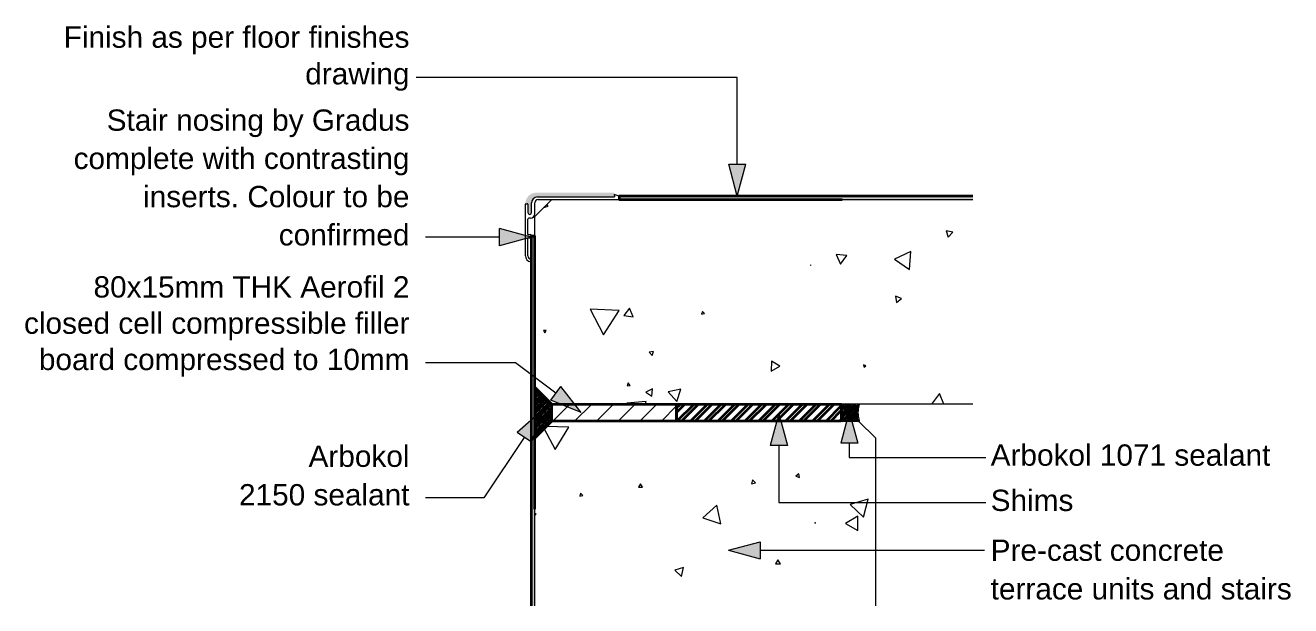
# Model space of a CAD drawing. Header units: millimetres. Extents: x -48147 to 1392261, y -496296 to 18123.
# Drawn here: x 1390541 to 1391284, y -496220 to -495880 of the extents above; entities that cross this region are included whole.
import ezdxf

# ---------------------------------------------------------------- set-up
doc = ezdxf.new("R2010")
doc.units = ezdxf.units.MM
doc.header["$MEASUREMENT"] = 0
doc.linetypes.add('Wipeout_Contour', pattern=[1000, 0, -1000])
for name, color, linetype, lineweight in [('0_Pen_No__2', 8, 'Continuous', 15), ('0_Pen_No__8', 7, 'Continuous', 35), ('2D Layer_Pen_No__1', 7, 'Continuous', 13), ('2D Layer_Pen_No__2', 8, 'Continuous', 15), ('2D Layer_Pen_No__3', 7, 'Continuous', 18), ('2D Layer_Pen_No__6', 7, 'Continuous', 35), ('2D Layer_Pen_No__8', 7, 'Continuous', 35), ('A-95-P_Text_1_2_Pen_No__7', 7, 'Continuous', 35), ('HATCHING_Pen_No__1', 7, 'Continuous', 13), ('HATCHING_Pen_No__2', 8, 'Continuous', 15), ('HATCHING_Pen_No__6', 7, 'Continuous', 35), ('HATCHING_Pen_No__8', 7, 'Continuous', 35), ('HATCHING_Pen_No__84', 8, 'Continuous', 20), ('HATCHING_Pen_No__9', 7, 'Continuous', 13)]:
    doc.layers.add(name, color=color, linetype=linetype, lineweight=lineweight)
doc.layers.add('2D Layer', color=7, linetype='Continuous')
doc.layers.add('HATCHING', color=7, linetype='Continuous')
doc.styles.add('GENERATED_STYLE_2', font='')
doc.styles.get('GENERATED_STYLE_2').set_extended_font_data('Arial')

# ---------------------------------------------------------------- blocks, each defined once
blk = doc.blocks.new('*X216', base_point=(1390961.74, -499704.78))
at = {"layer": 'HATCHING_Pen_No__9', "linetype": 'Continuous'}
for p, q in [((1390845.58, -496116.43), (1390852.09, -496128.53)), ((1390860.12, -496115.54), (1390846.86, -496115.15)), ((1390852.09, -496128.53), (1390860.12, -496115.54)), ((1390967.91, -496146.47), (1390967.29, -496148.81)), ((1390969.63, -496148.18), (1390967.91, -496146.47)), ((1390994.93, -496142.84), (1390993.28, -496144.33)), ((1390993.28, -496144.33), (1390995.4, -496145.01)), ((1390995.4, -496145.01), (1390994.93, -496142.84)), ((1390867, -496154.28), (1390866.56, -496156.01)), ((1390868.27, -496155.52), (1390867, -496154.28)), ((1390902.1, -496148.76), (1390900.96, -496150.74)), ((1390900.96, -496150.74), (1390903.25, -496150.74)), ((1390903.25, -496150.74), (1390902.1, -496148.76)), ((1390967.29, -496148.81), (1390969.63, -496148.18)), ((1390866.56, -496156.01), (1390868.27, -496155.52)), ((1390946.89, -496161.27), (1390938.63, -496168.78)), ((1390949.27, -496172.18), (1390946.89, -496161.27)), ((1391035.58, -496157.79), (1391025.16, -496160.79)), ((1391025.16, -496160.79), (1391032.97, -496168.31)), ((1391032.97, -496168.31), (1391035.58, -496157.79)), ((1390840.96, -496166.4), (1390840.08, -496166.22)), ((1390840.08, -496167.4), (1390840.96, -496166.4)), ((1390938.63, -496168.78), (1390949.27, -496172.18)), ((1391029.58, -496167.75), (1391022.3, -496171.97)), ((1391029.6, -496176.16), (1391029.58, -496167.75)), ((1391004.63, -496171.37), (1391004.4, -496171.78)), ((1391004.4, -496171.78), (1391004.87, -496171.78)), ((1391004.87, -496171.78), (1391004.63, -496171.37)), ((1391022.3, -496171.97), (1391029.6, -496176.16)), ((1390927.43, -496197.79), (1390922.17, -496199.45)), ((1390922.17, -496199.45), (1390926.24, -496203.17)), ((1390926.24, -496203.17), (1390927.43, -496197.79)), ((1390982.78, -496193.26), (1390981.41, -496195.74)), ((1390981.41, -496195.74), (1390984.25, -496195.69)), ((1390984.25, -496195.69), (1390982.78, -496193.26))]:
    blk.add_line(p, q, dxfattribs=at)
blk = doc.blocks.new('Fill_1_3', base_point=(1390961.74, -499704.78))
at = {"layer": 'HATCHING_Pen_No__9', "linetype": 'Continuous'}
blk.add_blockref('*X216', (1390961.74, -499704.78), dxfattribs=at)
blk = doc.blocks.new('*X218', base_point=(1390961.74, -499704.78))
at = {"layer": 'HATCHING_Pen_No__9', "linetype": 'Continuous'}
for p, q in [((1390845.38, -495986.63), (1390848, -495985.74)), ((1390848, -495985.74), (1390847.08, -495984.93)), ((1391081.48, -496000.28), (1391082.67, -496003.95)), ((1391085.25, -496001.09), (1391081.48, -496000.28)), ((1391082.67, -496003.95), (1391085.25, -496001.09)), ((1391016.9, -496014.2), (1391019.51, -496019.83)), ((1391023.08, -496014.76), (1391016.9, -496014.2)), ((1391060.76, -496012.37), (1391051.18, -496016.9)), ((1391059.9, -496022.93), (1391060.76, -496012.37)), ((1391002.04, -496020.3), (1391001.76, -496020.37)), ((1391001.76, -496020.37), (1391001.95, -496020.58)), ((1391001.95, -496020.58), (1391002.04, -496020.3)), ((1391019.51, -496019.83), (1391023.08, -496014.76)), ((1391051.18, -496016.9), (1391059.9, -496022.93)), ((1391055.23, -496040.05), (1391051.68, -496038.66)), ((1391051.68, -496038.66), (1391052.25, -496042.43)), ((1391052.25, -496042.43), (1391055.23, -496040.05)), ((1390872.64, -496046.31), (1390880.45, -496061.4)), ((1390889.62, -496047.09), (1390872.64, -496046.31)), ((1390880.45, -496061.4), (1390889.62, -496047.09)), ((1390895.69, -496045.72), (1390892.31, -496050.02)), ((1390892.31, -496050.02), (1390897.73, -496050.79)), ((1390897.73, -496050.79), (1390895.69, -496045.72)), ((1390938.5, -496047.58), (1390937.89, -496049.17)), ((1390937.89, -496049.17), (1390939.58, -496048.9)), ((1390939.58, -496048.9), (1390938.5, -496047.58)), ((1390845.18, -496058.76), (1390846.01, -496060.23)), ((1390846.87, -496058.77), (1390845.18, -496058.76)), ((1390846.01, -496060.23), (1390846.87, -496058.77)), ((1390909.75, -496071.12), (1390907.26, -496071.56)), ((1390907.26, -496071.56), (1390908.89, -496073.49)), ((1390908.89, -496073.49), (1390909.75, -496071.12)), ((1390978.88, -496076.82), (1390978.81, -496082.66)), ((1390978.81, -496082.66), (1390983.9, -496079.8)), ((1390983.9, -496079.8), (1390978.88, -496076.82)), ((1391034.3, -496079.46), (1391032.97, -496079.02)), ((1391032.97, -496079.02), (1391033.26, -496080.39)), ((1391033.26, -496080.39), (1391034.3, -496079.46)), ((1390894.98, -496089.55), (1390894.28, -496091.2)), ((1390894.28, -496091.2), (1390896.06, -496090.98)), ((1390896.06, -496090.98), (1390894.98, -496089.55)), ((1390909.14, -496093.03), (1390905.29, -496094.91)), ((1390905.29, -496094.91), (1390908.85, -496097.3)), ((1390908.85, -496097.3), (1390909.14, -496093.03)), ((1390925.74, -496093.21), (1390918.35, -496094.77)), ((1390918.35, -496094.77), (1390923.39, -496100.4)), ((1390923.39, -496100.4), (1390925.74, -496093.21)), ((1391077.46, -496095.79), (1391072.88, -496101.93)), ((1391080.1, -496101.93), (1391077.46, -496095.79)), ((1390905.54, -496100.35), (1390894.13, -496101.45)), ((1390894.13, -496101.45), (1390894.47, -496101.93)), ((1390904.82, -496101.93), (1390905.54, -496100.35))]:
    blk.add_line(p, q, dxfattribs=at)
blk = doc.blocks.new('Fill_2_3', base_point=(1390961.74, -499704.78))
at = {"layer": 'HATCHING_Pen_No__9', "linetype": 'Continuous'}
blk.add_blockref('*X218', (1390961.74, -499704.78), dxfattribs=at)
blk = doc.blocks.new('Polyline_1_3', base_point=(1390844.33, -496105.99))
at = {"layer": '2D Layer', "linetype": 'Continuous', "lineweight": 0, "true_color": 0x000000}
blk.add_hatch(color=178, dxfattribs=at).paths.add_polyline_path([(1390844.33, -496105.99), (1390829.78, -496118.7), (1390838.09, -496124.27)])
at = {"layer": '2D Layer_Pen_No__1', "linetype": 'Continuous'}
for p, q in [((1390844.33, -496105.99), (1390829.78, -496118.7)), ((1390844.33, -496105.99), (1390838.09, -496124.27)), ((1390838.09, -496124.27), (1390829.78, -496118.7))]:
    blk.add_line(p, q, dxfattribs=at)
at = {"layer": '2D Layer_Pen_No__1', "linetype": 'Continuous', "flags": 128}
blk.add_lwpolyline([(1390833.94, -496121.49), (1390810.15, -496156.96), (1390775.98, -496156.96)], dxfattribs=at)
blk = doc.blocks.new('Polyline_2_3', base_point=(1390838.08, -496004.03))
at = {"layer": '2D Layer', "linetype": 'Continuous', "lineweight": 0, "true_color": 0x000000}
blk.add_hatch(color=178, dxfattribs=at).paths.add_polyline_path([(1390838.08, -496004.03), (1390819.42, -495999.03), (1390819.42, -496009.03)])
at = {"layer": '2D Layer_Pen_No__1', "linetype": 'Continuous'}
for p, q in [((1390838.08, -496004.03), (1390819.42, -495999.03)), ((1390819.42, -496009.03), (1390819.42, -495999.03)), ((1390838.08, -496004.03), (1390819.42, -496009.03))]:
    blk.add_line(p, q, dxfattribs=at)
at = {"layer": '2D Layer_Pen_No__1', "linetype": 'Continuous', "flags": 128}
blk.add_lwpolyline([(1390819.42, -496004.03), (1390775.98, -496004.03)], dxfattribs=at)
blk = doc.blocks.new('Polyline_3_3', base_point=(1390867.39, -496106.82))
at = {"layer": '2D Layer', "linetype": 'Continuous', "lineweight": 0, "true_color": 0x000000}
blk.add_hatch(color=178, dxfattribs=at).paths.add_polyline_path([(1390867.39, -496106.82), (1390855.48, -496091.61), (1390849.47, -496099.6)])
at = {"layer": '2D Layer_Pen_No__1', "linetype": 'Continuous'}
for p, q in [((1390849.47, -496099.6), (1390855.48, -496091.61)), ((1390867.39, -496106.82), (1390855.48, -496091.61)), ((1390867.39, -496106.82), (1390849.47, -496099.6))]:
    blk.add_line(p, q, dxfattribs=at)
at = {"layer": '2D Layer_Pen_No__1', "linetype": 'Continuous', "flags": 128}
blk.add_lwpolyline([(1390852.48, -496095.6), (1390828.75, -496077.76), (1390775.98, -496077.76)], dxfattribs=at)
blk = doc.blocks.new('Polyline_4_3', base_point=(1391024.61, -496106.28))
at = {"layer": '2D Layer', "linetype": 'Continuous', "lineweight": 0, "true_color": 0x000000}
blk.add_hatch(color=178, dxfattribs=at).paths.add_polyline_path([(1391024.61, -496106.28), (1391019.61, -496124.94), (1391029.61, -496124.94)])
at = {"layer": '2D Layer_Pen_No__1', "linetype": 'Continuous'}
for p, q in [((1391024.61, -496106.28), (1391019.61, -496124.94)), ((1391024.61, -496106.28), (1391029.61, -496124.94)), ((1391029.61, -496124.94), (1391019.61, -496124.94))]:
    blk.add_line(p, q, dxfattribs=at)
at = {"layer": '2D Layer_Pen_No__1', "linetype": 'Continuous', "flags": 128}
blk.add_lwpolyline([(1391024.61, -496124.94), (1391024.61, -496133.23), (1391104.72, -496133.23)], dxfattribs=at)
blk = doc.blocks.new('Polyline_5_3', base_point=(1390983.28, -496107.51))
at = {"layer": '2D Layer', "linetype": 'Continuous', "lineweight": 0, "true_color": 0x000000}
blk.add_hatch(color=178, dxfattribs=at).paths.add_polyline_path([(1390983.28, -496107.51), (1390978.28, -496126.17), (1390988.28, -496126.17)])
at = {"layer": '2D Layer_Pen_No__1', "linetype": 'Continuous'}
for p, q in [((1390983.28, -496107.51), (1390978.28, -496126.17)), ((1390983.28, -496107.51), (1390988.28, -496126.17)), ((1390988.28, -496126.17), (1390978.28, -496126.17))]:
    blk.add_line(p, q, dxfattribs=at)
at = {"layer": '2D Layer_Pen_No__1', "linetype": 'Continuous', "flags": 128}
blk.add_lwpolyline([(1390983.28, -496126.17), (1390983.28, -496159.79), (1391104.72, -496159.79)], dxfattribs=at)
blk = doc.blocks.new('Polyline_6_3', base_point=(1390953.73, -496187.68))
at = {"layer": '2D Layer', "linetype": 'Continuous', "lineweight": 0, "true_color": 0x000000}
blk.add_hatch(color=178, dxfattribs=at).paths.add_polyline_path([(1390953.73, -496187.68), (1390972.39, -496192.68), (1390972.39, -496182.68)])
at = {"layer": '2D Layer_Pen_No__1', "linetype": 'Continuous'}
for p, q in [((1390953.73, -496187.68), (1390972.39, -496182.68)), ((1390972.39, -496182.68), (1390972.39, -496192.68)), ((1390953.73, -496187.68), (1390972.39, -496192.68))]:
    blk.add_line(p, q, dxfattribs=at)
at = {"layer": '2D Layer_Pen_No__1', "linetype": 'Continuous', "flags": 128}
blk.add_lwpolyline([(1390972.39, -496187.68), (1391103.9, -496187.68)], dxfattribs=at)
blk = doc.blocks.new('Polyline_7_3', base_point=(1390958.9, -495979.93))
at = {"layer": '2D Layer', "linetype": 'Continuous', "lineweight": 0, "true_color": 0x000000}
blk.add_hatch(color=178, dxfattribs=at).paths.add_polyline_path([(1390958.9, -495979.93), (1390963.9, -495961.27), (1390953.9, -495961.27)])
at = {"layer": '2D Layer_Pen_No__1', "linetype": 'Continuous'}
for p, q in [((1390958.9, -495979.93), (1390953.9, -495961.27)), ((1390953.9, -495961.27), (1390963.9, -495961.27)), ((1390958.9, -495979.93), (1390963.9, -495961.27))]:
    blk.add_line(p, q, dxfattribs=at)
at = {"layer": '2D Layer_Pen_No__1', "linetype": 'Continuous', "flags": 128}
blk.add_lwpolyline([(1390958.9, -495961.27), (1390958.9, -495910.29), (1390770.5, -495910.29)], dxfattribs=at)

msp = doc.modelspace()

# ---------------------------------------------------------------- hatches: boundary and pattern name
at = {"layer": 'HATCHING_Pen_No__2', "linetype": 'Continuous'}
msp.add_hatch(color=256, dxfattribs=at).paths.add_polyline_path([(1390841.07, -495977.93, 0.400096), (1390834.58, -495984.11, 0.428473), (1390834.88, -495984.42), (1390836.23, -495984.42), (1390836.23, -495989.42, 1), (1390838.23, -495989.42), (1390838.23, -495983.93, -0.414214), (1390841.73, -495980.43), (1390886.08, -495980.43, 0.414214), (1390886.58, -495979.93), (1390886.58, -495978.43, 0.414214), (1390886.08, -495977.93)])
at = {"layer": 'HATCHING_Pen_No__6', "linetype": 'Continuous'}
for points in [[(1390889.58, -495981.93), (1391097.16, -495981.93), (1391097.16, -495979.93), (1390889.58, -495979.93)], [(1390838.08, -496003.45), (1390838.08, -496220.24), (1390840.08, -496220.24), (1390840.08, -496003.45)]]:
    msp.add_hatch(color=256, dxfattribs=at).paths.add_polyline_path(points)

# ---------------------------------------------------------------- linework, layer by layer
at = {"layer": '0_Pen_No__2', "linetype": 'Continuous'}
for centre, radius, start, end in [((1390834.88, -495984.73), 0.3, 90, 180), ((1390835.78, -495984.73), 0.3, 0, 90), ((1390841.73, -495983.93), 3.5, 90, 180), ((1390842.08, -495983.93), 2, 90, 180), ((1390837.15, -495989.59), 1.08, 180, 0), ((1390837.58, -495990.42), 2.5, 270, 0), ((1390836.58, -495993.42), 0.5, 90, 180), ((1390837.58, -496002.95), 0.5, 0, 90), ((1390837.58, -496003.95), 0.5, 270, 0), ((1390838.08, -496014.95), 3.5, 180, 264.62062), ((1390838.08, -496014.95), 2, 180, 262.50528), ((1390837.78, -496018.14), 0.3, 264.62062, 0), ((1390837.78, -496017.23), 0.3, 0, 82.50528)]:
    msp.add_arc(centre, radius, start, end, dxfattribs=at)
at = {"layer": '0_Pen_No__8', "linetype": 'Continuous'}
msp.add_arc((1391045.91, -496106.93), 16.6, 162.47157, 197.52834, dxfattribs=at)
at = {"layer": '2D Layer_Pen_No__2', "linetype": 'Continuous'}
for p, q in [((1390834.88, -495984.43), (1390835.78, -495984.43)), ((1390838.23, -495989.59), (1390838.23, -495983.93)), ((1390840.08, -495990.42), (1390840.08, -495983.93)), ((1390841.73, -495980.43), (1390886.84, -495980.43)), ((1390842.08, -495981.93), (1390889.23, -495981.93)), ((1390889.58, -495979.93), (1390886.58, -495978.93)), ((1390886.58, -495978.93), (1390886.84, -495980.43)), ((1390889.58, -495979.93), (1390889.23, -495981.93)), ((1390834.58, -496014.95), (1390834.58, -495984.73)), ((1390836.08, -495984.73), (1390836.08, -495989.59)), ((1390836.08, -496002.45), (1390836.08, -495993.42)), ((1390837.58, -495992.92), (1390836.58, -495992.92)), ((1390836.08, -496002.45), (1390837.58, -496002.45)), ((1390836.08, -496014.95), (1390836.08, -496004.45)), ((1390836.08, -496004.45), (1390837.58, -496004.45)), ((1390838.08, -496003.95), (1390838.08, -496002.95)), ((1390838.08, -496018.14), (1390838.08, -496017.23))]:
    msp.add_line(p, q, dxfattribs=at)
at = {"layer": '2D Layer_Pen_No__3', "linetype": 'Continuous', "flags": 128}
msp.add_lwpolyline([(1391040.08, -496220.24), (1391040.08, -496121.93), (1391030.08, -496111.93)], dxfattribs=at)
at = {"layer": '2D Layer_Pen_No__6', "linetype": 'Continuous', "flags": 128}
for points in [[(1391097.16, -495979.93), (1390889.58, -495979.93), (1390889.58, -495981.93), (1391020.43, -495981.93)], [(1390838.08, -496003.45), (1390840.08, -496003.45)]]:
    msp.add_lwpolyline(points, dxfattribs=at)

# ---------------------------------------------------------------- block references
at = {"layer": '2D Layer', "linetype": 'Continuous'}
for name, p in [('Polyline_7_3', (1390958.9, -495979.93)), ('Polyline_2_3', (1390838.08, -496004.03)), ('Polyline_6_3', (1390953.73, -496187.68))]:
    msp.add_blockref(name, p, dxfattribs=at)
at = {"layer": 'HATCHING_Pen_No__9', "linetype": 'Continuous'}
for name in ['Fill_2_3', 'Fill_1_3']:
    msp.add_blockref(name, (1390961.74, -499704.78), dxfattribs=at)

# ---------------------------------------------------------------- texts
at = {"layer": 'A-95-P_Text_1_2_Pen_No__7', "linetype": 'Continuous', "char_height": 12.5, "style": 'GENERATED_STYLE_2'}
for s, insert, width, attachment_point, line_spacing_factor in [('\\A1;{\\fArial|b0|i0|c0|p34;Finish as per floor finishes drawing }', (1390766.6, -495880.39), 232.2204, 3, 1.032023), ('\\A1;{\\fArial|b0|i0|c0|p34;Stair nosing by Gradus complete with contrasting inserts. Colour to be confirmed}', (1390766.6, -495929.1), 227.0273, 3, 1.076448), ('\\A1;{\\fArial|b0|i0|c0|p34;Arbokol \\P\\fArial|b0|i0|c0|p34;2150 sealant}', (1390766.6, -496126.29), 131.2376, 3, 1.085543), ('\\A1;{\\fArial|b0|i0|c0|p34;Pre-cast concrete terrace units and stairs}', (1391107.54, -496181.43), 180.6995, 1, 1.087772)]:
    msp.add_mtext(s, dxfattribs=dict(at, insert=insert, width=width, attachment_point=attachment_point, line_spacing_factor=line_spacing_factor))
at = {"layer": 'A-95-P_Text_1_2_Pen_No__7', "linetype": 'Continuous', "insert": (1390766.6, -496026.95), "char_height": 12.5, "width": 249.6996, "attachment_point": 3, "rotation": 360, "line_spacing_factor": 1.021163, "style": 'GENERATED_STYLE_2'}
msp.add_mtext('\\A1;{\\fArial|b0|i0|c0|p34;80x15mm THK Aerofil 2\\P\\fArial|b0|i0|c0|p34;closed cell compressible filler board compressed to 10mm}', dxfattribs=at)
at = {"layer": 'A-95-P_Text_1_2_Pen_No__7', "linetype": 'Continuous', "char_height": 12.5, "attachment_point": 1, "style": 'GENERATED_STYLE_2'}
for s, insert in [('\\A1;{\\fArial|b0|i0|c0|p34;Arbokol 1071 sealant}', (1391107.54, -496125.62)), ('\\A1;{\\fArial|b0|i0|c0|p34;Shims}', (1391107.54, -496152.18))]:
    msp.add_mtext(s, dxfattribs=dict(at, insert=insert))

# ---------------------------------------------------------------- next in the draw order: wipeouts: each hides what was drawn before it
at = {"color": 254, "linetype": 'Wipeout_Contour', "lineweight": 0, "ltscale": 5906704.153026322}
msp.add_wipeout([(1390850.08, -496101.93), (1390840.08, -496091.93), (1390840.08, -496121.93), (1390850.08, -496111.93)], dxfattribs=at).dxf.layer = 'HATCHING'
at = {"color": 254, "linetype": 'Wipeout_Contour', "lineweight": 0, "ltscale": 5907180.931373442}
msp.add_wipeout([(1390923.32, -496111.93), (1391019.93, -496111.93), (1391019.93, -496101.93), (1390923.32, -496101.93)], dxfattribs=at).dxf.layer = 'HATCHING'

# ---------------------------------------------------------------- next in the draw order: hatches: boundary and pattern name
at = {"layer": 'HATCHING_Pen_No__8', "linetype": 'Continuous'}
h = msp.add_hatch(dxfattribs=at)
h.set_pattern_fill('ANSI38_0003', color=256, style=0, pattern_type=2)
h.set_pattern_definition([(45, (1414500.6959, -507438.2744), (-1.122532015, 1.122532015), []), (135, (1414500.6959, -507438.2744), (-3.36759605, 1.122532015), [3.96875, -2.38125])])
h.paths.add_polyline_path([(1390850.08, -496101.93), (1390840.08, -496091.93), (1390840.08, -496121.93), (1390850.08, -496111.93)])
h = msp.add_hatch(dxfattribs=at)
h.set_pattern_fill('Steel_0003', color=256, style=0, pattern_type=2)
h.set_pattern_definition([(45, (1381026.8074, -503744.142), (-3.9774756, 3.9774756), []), (45, (1381025.4816, -503742.8164), (-3.9774756, 3.9774756), [])])
h.paths.add_polyline_path([(1390923.32, -496111.93), (1391019.93, -496111.93), (1391019.93, -496101.93), (1390923.32, -496101.93)])
h = msp.add_hatch(dxfattribs=at)
h.set_pattern_fill('ANSI38_0003', color=256, style=0, pattern_type=2)
h.set_pattern_definition([(45, (1414566.6965, -507438.2744), (-1.122532015, 1.122532015), []), (135, (1414566.6965, -507438.2744), (-3.36759605, 1.122532015), [3.96875, -2.38125])])
h.paths.add_polyline_path([(1391030.08, -496101.93), (1391019.93, -496101.93), (1391019.93, -496111.93), (1391030.08, -496111.93, -0.154168)])

# ---------------------------------------------------------------- next in the draw order: linework, layer by layer
at = {"layer": '2D Layer_Pen_No__6', "linetype": 'Continuous', "flags": 128}
msp.add_lwpolyline([(1390840.08, -496163.66), (1390840.08, -496003.45), (1390838.08, -496003.45), (1390838.08, -496220.24)], dxfattribs=at)

# ---------------------------------------------------------------- next in the draw order: block references
at = {"layer": '2D Layer', "linetype": 'Continuous'}
for name, p in [('Polyline_1_3', (1390844.33, -496105.99)), ('Polyline_5_3', (1390983.28, -496107.51)), ('Polyline_4_3', (1391024.61, -496106.28))]:
    msp.add_blockref(name, p, dxfattribs=at)

# ---------------------------------------------------------------- next in the draw order: wipeouts: each hides what was drawn before it
at = {"color": 254, "linetype": 'Wipeout_Contour', "lineweight": 0, "ltscale": 7383556.418447696}
msp.add_wipeout([(1390867.39, -496101.93), (1390850.08, -496101.93), (1390850.08, -496111.93), (1390923.32, -496111.93), (1390923.32, -496101.93)], dxfattribs=at).dxf.layer = 'HATCHING'

# ---------------------------------------------------------------- next in the draw order: hatches: boundary and pattern name
at = {"layer": 'HATCHING_Pen_No__84', "linetype": 'Continuous'}
h = msp.add_hatch(dxfattribs=at)
h.set_pattern_fill('Thermal_Block_0003', color=256, style=0, pattern_type=2)
h.set_pattern_definition([(45, (1390961.737, -499704.783), (-6.36396, 6.36396), [])])
h.paths.add_polyline_path([(1390867.39, -496101.93), (1390850.08, -496101.93), (1390850.08, -496111.93), (1390923.32, -496111.93), (1390923.32, -496101.93)])

# ---------------------------------------------------------------- next in the draw order: linework, layer by layer
at = {"layer": '2D Layer_Pen_No__3', "linetype": 'Continuous', "flags": 128}
for points in [[(1391097.16, -496101.93), (1390850.08, -496101.93), (1390840.08, -496091.93), (1390840.08, -495991.93), (1390850.08, -495981.93), (1391097.16, -495981.93)], [(1390840.08, -496220.24), (1390840.08, -496121.93), (1390850.08, -496111.93), (1391030.08, -496111.93)]]:
    msp.add_lwpolyline(points, dxfattribs=at)
at = {"layer": '2D Layer_Pen_No__8', "linetype": 'Continuous', "flags": 128}
for points in [[(1390850.08, -496101.93), (1390840.08, -496091.93), (1390840.08, -496121.93), (1390850.08, -496111.93)], [(1390850.08, -496101.93), (1390923.32, -496101.93), (1390923.32, -496111.93), (1390850.08, -496111.93)], [(1391019.93, -496111.93), (1390923.32, -496111.93), (1390923.32, -496101.93), (1391019.93, -496101.93)]]:
    msp.add_lwpolyline(points, close=True, dxfattribs=at)
at = {"layer": 'HATCHING_Pen_No__1', "linetype": 'Continuous', "flags": 128}
msp.add_lwpolyline([(1390867.39, -496101.93), (1390850.08, -496101.93), (1390850.08, -496111.93), (1390923.32, -496111.93), (1390923.32, -496101.93)], close=True, dxfattribs=at)

# ---------------------------------------------------------------- next in the draw order: block references
at = {"layer": '2D Layer', "linetype": 'Continuous'}
msp.add_blockref('Polyline_3_3', (1390867.39, -496106.82), dxfattribs=at)

doc.saveas('drawing.dxf')
